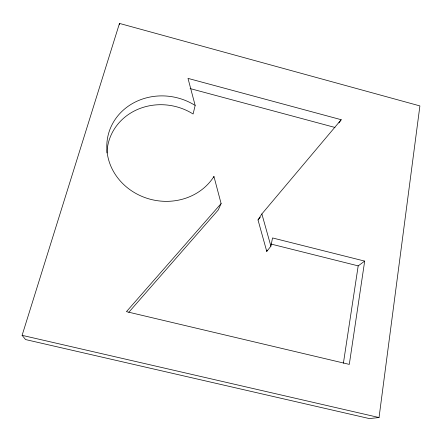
<?xml version="1.0" encoding="UTF-8"?>
<svg xmlns="http://www.w3.org/2000/svg" width="442" height="442" viewBox="0 0 442 442"><rect width="100%" height="100%" fill="white"/><g stroke="black" fill="none" stroke-linecap="round" stroke-linejoin="round"><path stroke-width="0.66" d="M119.462 24.796L119.478 23.42L419.9 105.914L379.037 417.535L369.346 418.58L25.575 339.567L22.1 335.334L119.478 23.42M341.196 119.71L261.874 213.939L258.017 219.956L266.758 251.443L270.896 246.194L272.532 237.945L364.683 261.1L349.302 364.385L126.44 311.654L221.111 203.574L213.945 176.48A57.559 52.476 12.7 0 1 134.865 192.872A57.559 52.476 12.7 0 1 115.362 119.125A57.559 52.476 12.7 0 1 195.16 105.456L187.999 78.383L341.196 119.71L338.981 122.882M343.406 363.202L358.191 265.88L364.683 261.1M266.758 251.443L267.023 250.1M195.16 105.456L193.104 113.997A56.073 51.333 12.4 0 0 136.755 109.804A56.073 51.333 12.4 0 0 106.981 152.976M213.475 177.745L213.945 176.48M221.111 203.574L218.298 209.9L128.799 312.295M258.017 219.956L260.239 217.32M22.1 335.334L379.037 417.535M271.029 244.056L358.191 265.88M190.132 88.571L334.992 127.462M261.874 213.939L270.896 246.194"/></g></svg>
